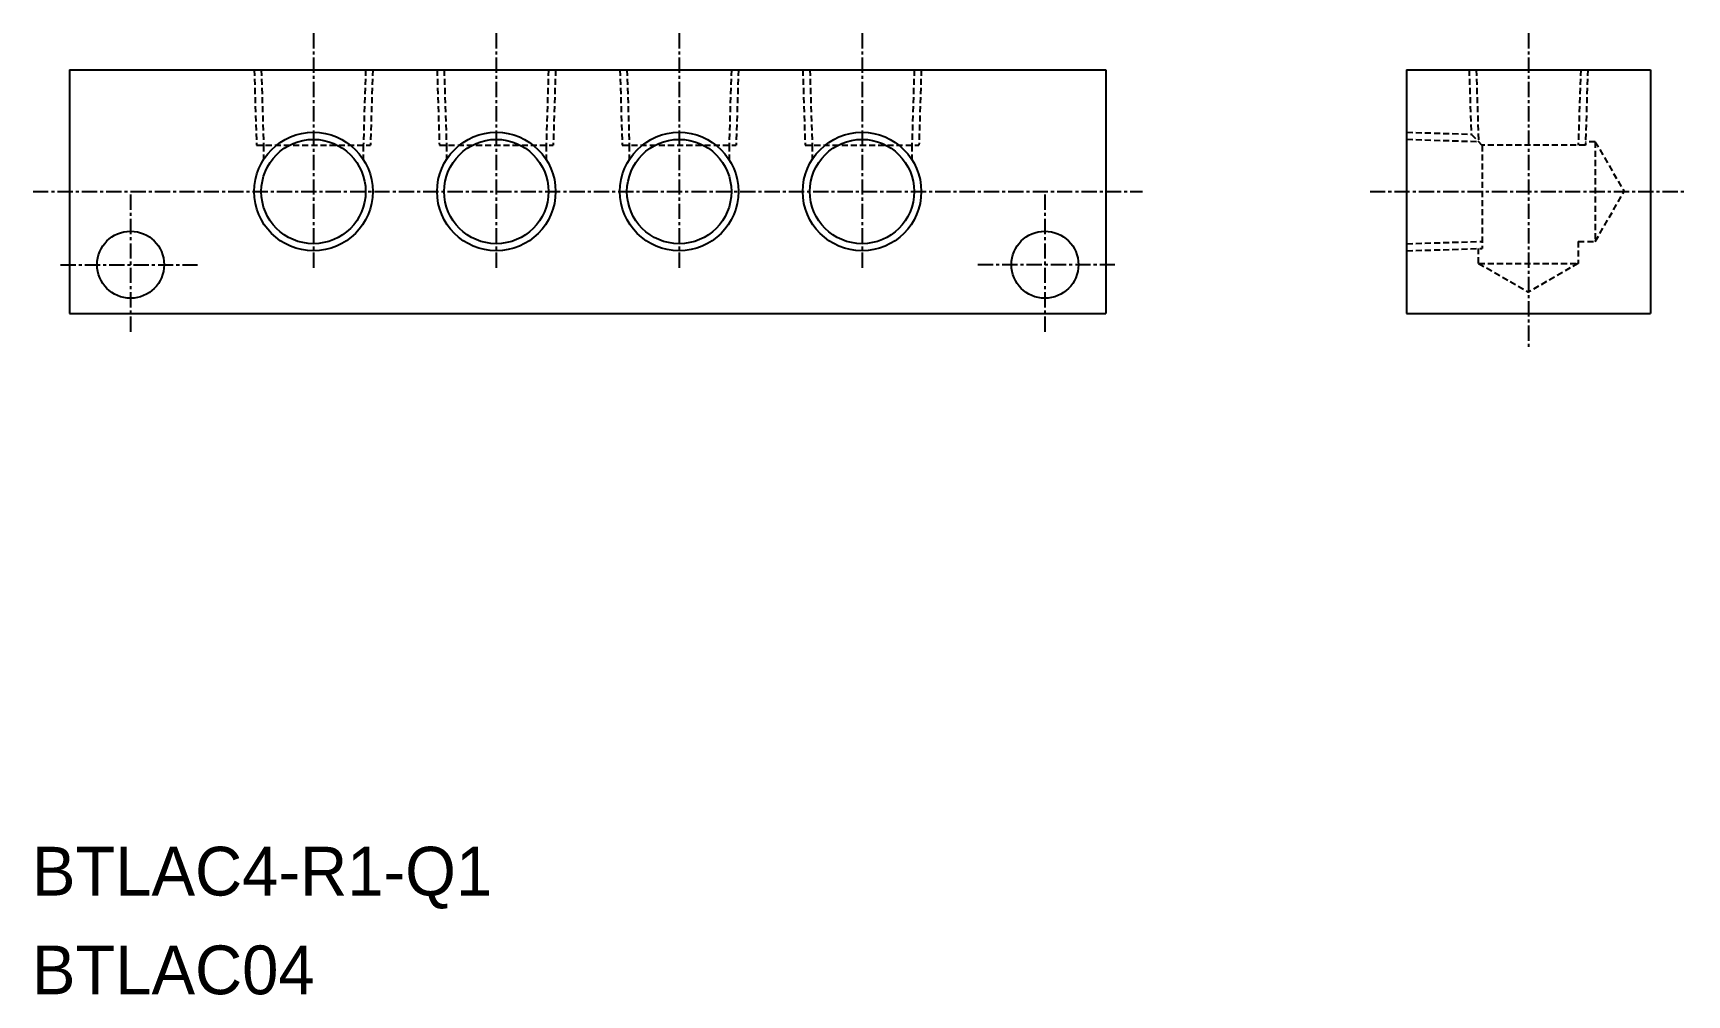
# Model space of a CAD drawing. Extents: x 5275 to 5411, y 21224 to 21303.
import ezdxf

# ---------------------------------------------------------------- set-up
doc = ezdxf.new("R2010")
doc.units = 0
doc.linetypes.add('CENTER', pattern=[2, 1.25, -0.25, 0.25, -0.25])
doc.linetypes.add('DASHED', pattern=[0.75, 0.5, -0.25])
doc.layers.get('0').update_dxf_attribs({"linetype": 'CONTINUOUS'})
doc.layers.add('CENTER', color=1, linetype='CENTER')

msp = doc.modelspace()

# ---------------------------------------------------------------- linework, layer by layer
at = {"color": 7, "linetype": 'CONTINUOUS'}
for p, q in [((5277.93, 21299.96), (5362.93, 21299.96)), ((5277.93, 21299.96), (5277.93, 21279.96)), ((5362.93, 21299.96), (5362.93, 21279.96)), ((5387.6, 21299.96), (5407.6, 21299.96)), ((5387.6, 21299.96), (5387.6, 21279.96)), ((5407.6, 21299.96), (5407.6, 21279.96)), ((5277.93, 21279.96), (5362.93, 21279.96)), ((5387.6, 21279.96), (5407.6, 21279.96))]:
    msp.add_line(p, q, dxfattribs=at)
at = {"color": 3, "linetype": 'DASHED'}
for p, q in [((5293.07, 21299.96), (5293.26, 21293.76)), ((5293.65, 21299.96), (5293.84, 21293.76)), ((5302.21, 21299.96), (5302.02, 21293.76)), ((5302.79, 21299.96), (5302.6, 21293.76)), ((5308.07, 21299.96), (5308.26, 21293.76)), ((5308.65, 21299.96), (5308.84, 21293.76)), ((5317.21, 21299.96), (5317.02, 21293.76)), ((5317.79, 21299.96), (5317.6, 21293.76)), ((5323.07, 21299.96), (5323.26, 21293.76)), ((5323.65, 21299.96), (5323.84, 21293.76)), ((5332.21, 21299.96), (5332.02, 21293.76)), ((5332.79, 21299.96), (5332.6, 21293.76)), ((5338.07, 21299.96), (5338.26, 21293.76)), ((5338.65, 21299.96), (5338.84, 21293.76)), ((5347.21, 21299.96), (5347.02, 21293.76)), ((5347.79, 21299.96), (5347.6, 21293.76)), ((5392.73, 21299.96), (5392.9, 21294.66)), ((5393.31, 21299.96), (5393.5, 21294.06)), ((5401.88, 21299.96), (5401.68, 21293.76)), ((5402.46, 21299.96), (5402.27, 21293.76)), ((5387.6, 21294.83), (5392.9, 21294.66)), ((5387.6, 21294.25), (5393.5, 21294.06)), ((5392.9, 21294.66), (5393.8, 21293.76)), ((5403.08, 21294.05), (5402.27, 21294.05)), ((5403.08, 21294.05), (5403.08, 21285.87)), ((5403.08, 21294.05), (5405.44, 21289.96)), ((5293.26, 21293.76), (5302.6, 21293.76)), ((5293.84, 21293.76), (5293.84, 21292.6)), ((5302.02, 21293.76), (5302.02, 21292.6)), ((5308.26, 21293.76), (5317.6, 21293.76)), ((5308.84, 21293.76), (5308.84, 21292.6)), ((5317.02, 21293.76), (5317.02, 21292.6)), ((5323.26, 21293.76), (5332.6, 21293.76)), ((5323.84, 21293.76), (5323.84, 21292.6)), ((5332.02, 21293.76), (5332.02, 21292.6)), ((5338.26, 21293.76), (5347.6, 21293.76)), ((5338.84, 21293.76), (5338.84, 21292.6)), ((5347.02, 21293.76), (5347.02, 21292.6)), ((5393.8, 21293.76), (5393.8, 21285.29)), ((5402.27, 21293.76), (5393.8, 21293.76)), ((5403.08, 21285.87), (5405.44, 21289.96)), ((5387.6, 21285.68), (5393.8, 21285.87)), ((5401.68, 21285.87), (5401.68, 21284.07)), ((5401.68, 21285.87), (5403.08, 21285.87)), ((5387.6, 21285.1), (5393.8, 21285.29)), ((5393.51, 21284.07), (5393.51, 21285.28)), ((5393.51, 21284.07), (5401.68, 21284.07)), ((5393.51, 21284.07), (5397.6, 21281.71)), ((5401.68, 21284.07), (5397.6, 21281.71))]:
    msp.add_line(p, q, dxfattribs=at)
at = {"color": 3, "linetype": 'CONTINUOUS'}
for centre in [(5297.93, 21289.96), (5312.93, 21289.96), (5327.93, 21289.96), (5342.93, 21289.96)]:
    msp.add_circle(centre, 4.86, dxfattribs=at)
at = {"color": 7, "linetype": 'CONTINUOUS'}
for centre, radius in [((5297.93, 21289.96), 4.28), ((5312.93, 21289.96), 4.28), ((5327.93, 21289.96), 4.28), ((5342.93, 21289.96), 4.28), ((5282.93, 21283.96), 2.75), ((5357.93, 21283.96), 2.75)]:
    msp.add_circle(centre, radius, dxfattribs=at)
at = {"layer": 'CENTER', "color": 1, "linetype": 'CENTER'}
for p, q in [((5297.93, 21302.96), (5297.93, 21283.59)), ((5312.93, 21302.96), (5312.93, 21283.59)), ((5327.93, 21302.96), (5327.93, 21283.59)), ((5342.93, 21302.96), (5342.93, 21283.59)), ((5397.6, 21302.96), (5397.6, 21276.96)), ((5274.93, 21289.96), (5365.93, 21289.96)), ((5384.6, 21289.96), (5410.6, 21289.96)), ((5282.93, 21289.71), (5282.93, 21278.21)), ((5357.93, 21289.71), (5357.93, 21278.21)), ((5277.18, 21283.96), (5288.68, 21283.96)), ((5363.68, 21283.96), (5352.18, 21283.96))]:
    msp.add_line(p, q, dxfattribs=at)

# ---------------------------------------------------------------- texts
at = {"color": 7, "linetype": 'CONTINUOUS'}
for s, p in [('BTLAC4-R1-Q1', (5274.84, 21232.2)), ('BTLAC04', (5274.84, 21224.1))]:
    msp.add_text(s, height=4, dxfattribs=at).set_placement(p)

doc.saveas('drawing.dxf')
